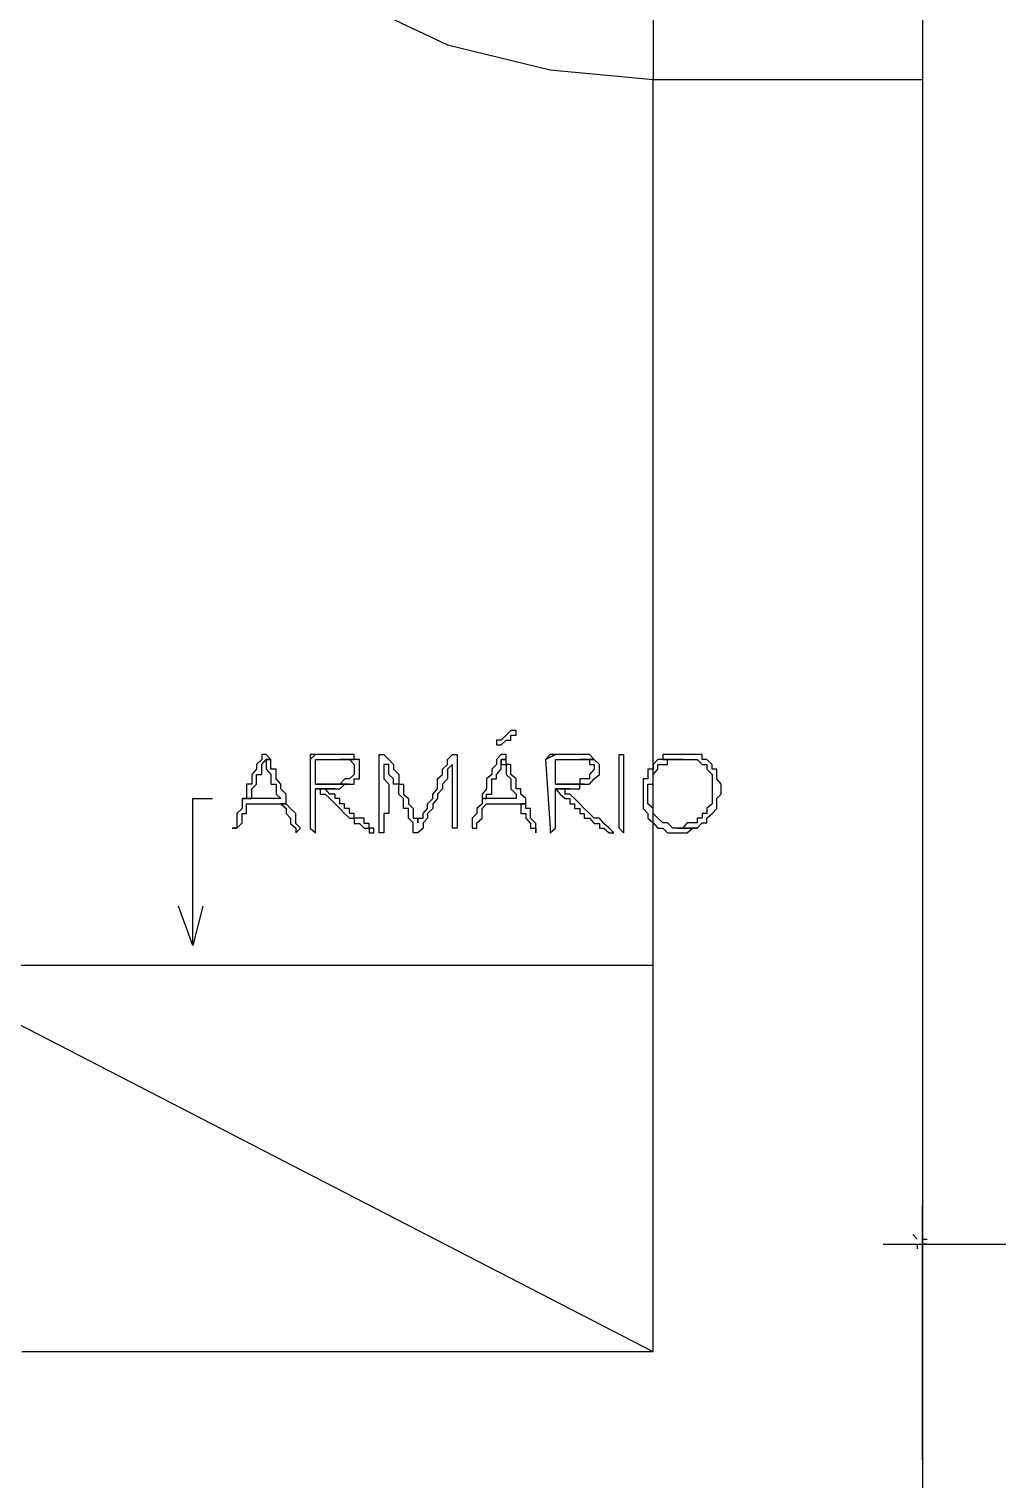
# Model space of a CAD drawing. Header units: millimetres. Extents: x -518.8 to -461.2, y 3.5 to 44.2.
# Drawn here: x -494.475 to -493.215, y 32.677 to 34.563 of the extents above; entities that cross this region are included whole.
import ezdxf

# ---------------------------------------------------------------- set-up
doc = ezdxf.new("R2010")
doc.units = ezdxf.units.MM
doc.header["$MEASUREMENT"] = 0
for name, color, linetype in [('10', 10, 'Continuous'), ('16', 16, 'Continuous'), ('50', 50, 'Continuous'), ('6', 6, 'Continuous'), ('MYSOLIDS', 7, 'Continuous')]:
    doc.layers.add(name, color=color, linetype=linetype)

msp = doc.modelspace()

# ---------------------------------------------------------------- linework, layer by layer
at = {"layer": '10'}
for points in [[(-493.6632, 32.8421), (-493.6632, 34.4969)], [(-493.6632, 34.4969), (-493.3128, 34.4969)], [(-493.3128, 34.4969), (-493.3128, 32.6511)], [(-493.6632, 32.8421), (-494.4842, 32.8421)]]:
    msp.add_lwpolyline(points, dxfattribs=at)
at = {"layer": '16'}
for points in [[(-493.3128, 32.7022), (-493.3128, 33.033)], [(-493.3196, 32.9887), (-493.3256, 32.9947)], [(-493.3128, 32.9887), (-493.3128, 32.9887), (-493.3128, 32.9887), (-493.3068, 32.9887)], [(-493.3639, 32.9819), (-491.2572, 32.9819)], [(-493.3196, 32.9819), (-493.3196, 32.9819), (-493.3196, 32.9819), (-493.3196, 32.9759)], [(-493.3068, 32.9819), (-493.3128, 32.9819), (-493.3128, 32.9819), (-493.3128, 32.9759)]]:
    msp.add_lwpolyline(points, dxfattribs=at)
at = {"layer": '50'}
for points in [[(-494.2617, 33.3706), (-494.2617, 33.4218), (-494.2617, 33.5616), (-494.2361, 33.5616)], [(-494.2489, 33.4218), (-494.2617, 33.3706), (-494.2805, 33.4218)]]:
    msp.add_lwpolyline(points, dxfattribs=at)
at = {"layer": '6'}
for points in [[(-493.6632, 35.2992), (-493.6632, 34.4969)], [(-493.3128, 35.2992), (-493.3128, 34.4969)], [(-494.4654, 35.2488), (-494.4466, 35.115), (-494.4015, 34.9872), (-494.3444, 34.8729), (-494.2617, 34.7646), (-494.1662, 34.6691), (-494.0519, 34.5992), (-493.9308, 34.5421), (-493.797, 34.5097), (-493.6632, 34.4969)], [(-493.6632, 32.8421), (-494.6376, 33.3451), (-494.6376, 33.3451), (-493.6632, 33.3451)]]:
    msp.add_lwpolyline(points, dxfattribs=at)
at = {"layer": 'MYSOLIDS'}
for points in [[(-493.8414, 33.6503), (-493.8481, 33.6503), (-493.8481, 33.6503), (-493.8481, 33.6503), (-493.8542, 33.6443), (-493.8542, 33.6443), (-493.8609, 33.6375), (-493.8609, 33.6375), (-493.8669, 33.6375), (-493.8669, 33.6315), (-493.8669, 33.6315), (-493.8669, 33.6315), (-493.8669, 33.6315), (-493.8609, 33.6315), (-493.8609, 33.6315), (-493.8542, 33.6375), (-493.8481, 33.6375), (-493.8481, 33.6375), (-493.8481, 33.6443), (-493.8414, 33.6443), (-493.8414, 33.6443), (-493.8414, 33.6503), (-493.8414, 33.6503), (-493.8414, 33.6503), (-493.8414, 33.6503)], [(-494.1602, 33.6127), (-494.1662, 33.6127), (-494.1662, 33.606), (-494.1662, 33.606), (-494.1662, 33.6), (-494.1602, 33.5932), (-494.1602, 33.5932), (-494.1602, 33.5872), (-494.1602, 33.5804), (-494.1534, 33.5804), (-494.1534, 33.5744), (-494.1534, 33.5676), (-494.1534, 33.5676), (-494.1474, 33.5616), (-494.1918, 33.5616), (-494.1978, 33.5616), (-494.1978, 33.5548), (-494.1978, 33.5488), (-494.1978, 33.5488), (-494.2045, 33.5421), (-494.2045, 33.5421), (-494.2045, 33.536), (-494.2045, 33.53), (-494.2045, 33.5233), (-494.2105, 33.5233), (-494.2045, 33.5233), (-494.2045, 33.5233), (-494.2045, 33.5233), (-494.2045, 33.5233), (-494.1978, 33.53), (-494.1978, 33.536), (-494.1978, 33.536), (-494.1978, 33.5421), (-494.1918, 33.5421), (-494.1918, 33.5488), (-494.1918, 33.5548), (-494.1474, 33.5548), (-494.1406, 33.5548), (-494.1406, 33.5616), (-494.1406, 33.5676), (-494.1406, 33.5676), (-494.1474, 33.5744), (-494.1474, 33.5744), (-494.1474, 33.5804), (-494.1534, 33.5872), (-494.1534, 33.5872), (-494.1534, 33.5932), (-494.1534, 33.5932), (-494.1534, 33.6), (-494.1602, 33.6), (-494.1602, 33.606), (-494.1602, 33.606), (-494.1602, 33.6127), (-494.1602, 33.6127)], [(-494.1662, 33.6188), (-494.1662, 33.6188), (-494.1722, 33.6188), (-494.1722, 33.6188), (-494.1722, 33.6127), (-494.1722, 33.6127), (-494.179, 33.606), (-494.179, 33.6), (-494.185, 33.5932), (-494.185, 33.5872), (-494.185, 33.5804), (-494.1918, 33.5804), (-494.1918, 33.5744), (-494.1918, 33.5744), (-494.1918, 33.5676), (-494.1918, 33.5616), (-494.1978, 33.5616), (-494.1918, 33.5616), (-494.185, 33.5616), (-494.185, 33.5676), (-494.185, 33.5676), (-494.185, 33.5744), (-494.179, 33.5804), (-494.179, 33.5804), (-494.179, 33.5872), (-494.179, 33.5872), (-494.179, 33.5932), (-494.1722, 33.5932), (-494.1722, 33.6), (-494.1722, 33.606), (-494.1662, 33.6127), (-494.1602, 33.6127), (-494.1662, 33.6188), (-494.1662, 33.6188), (-494.1662, 33.6188), (-494.1662, 33.6188)], [(-494.0707, 33.6188), (-494.0707, 33.6188), (-494.0707, 33.6188), (-494.0767, 33.6188), (-494.0835, 33.6188), (-494.0835, 33.6188), (-494.0895, 33.6188), (-494.0895, 33.6188), (-494.0963, 33.6188), (-494.1023, 33.6188), (-494.109, 33.6127), (-494.109, 33.5233), (-494.109, 33.5233), (-494.1023, 33.5172), (-494.1023, 33.5233), (-494.1023, 33.5233), (-494.1023, 33.5233), (-494.1023, 33.5744), (-494.0767, 33.5744), (-494.0767, 33.5744), (-494.0707, 33.5744), (-494.0639, 33.5804), (-494.0639, 33.5804), (-494.0579, 33.5804), (-494.1023, 33.5804), (-494.1023, 33.6127), (-494.1023, 33.6127), (-494.0963, 33.6127), (-494.0895, 33.6127), (-494.0895, 33.6127), (-494.0835, 33.6127), (-494.0767, 33.6127), (-494.0707, 33.6127), (-494.0707, 33.6127), (-494.0519, 33.6127), (-494.0519, 33.6127), (-494.0519, 33.6188), (-494.0579, 33.6188), (-494.0647, 33.6188), (-494.0707, 33.6188), (-494.0707, 33.6188)], [(-494.1023, 33.6188), (-494.109, 33.6188), (-494.109, 33.6127), (-494.1023, 33.6188), (-494.1023, 33.6188), (-494.1023, 33.6188), (-494.1023, 33.6188)], [(-494.0519, 33.6127), (-494.0707, 33.6127), (-494.0707, 33.6127), (-494.0639, 33.6127), (-494.0579, 33.6127), (-494.0579, 33.6127), (-494.0519, 33.606), (-494.0519, 33.606), (-494.0519, 33.6), (-494.0519, 33.6), (-494.0519, 33.5932), (-494.0519, 33.5932), (-494.0579, 33.5872), (-494.0639, 33.5872), (-494.0639, 33.5872), (-494.0639, 33.5872), (-494.0707, 33.5804), (-494.0767, 33.5804), (-494.0767, 33.5804), (-494.0835, 33.5804), (-494.0895, 33.5804), (-494.0963, 33.5804), (-494.1023, 33.5804), (-494.0579, 33.5804), (-494.0579, 33.5804), (-494.0519, 33.5804), (-494.0519, 33.5872), (-494.0451, 33.5872), (-494.0451, 33.5932), (-494.0451, 33.5932), (-494.0451, 33.6), (-494.0451, 33.606), (-494.0451, 33.606), (-494.0451, 33.6127), (-494.0519, 33.6127), (-494.0519, 33.6127)], [(-494.0136, 33.606), (-494.0136, 33.6), (-494.0136, 33.5932), (-494.0136, 33.5932), (-494.0136, 33.5872), (-494.0068, 33.5804), (-494.0068, 33.5744), (-494.0068, 33.5744), (-494.0068, 33.5676), (-494.0068, 33.5616), (-494.0068, 33.5616), (-494.0068, 33.5548), (-494.0068, 33.5548), (-494.0068, 33.5488), (-494.0068, 33.5421), (-494.0136, 33.5421), (-494.0136, 33.536), (-494.0136, 33.53), (-494.0136, 33.53), (-494.0136, 33.5233), (-494.0136, 33.5172), (-494.0136, 33.5172), (-494.0136, 33.5172), (-494.0136, 33.5172), (-494.0196, 33.5172), (-494.0196, 33.5172), (-494.0196, 33.5233), (-494.0196, 33.5233), (-494.0196, 33.5233), (-494.0196, 33.5233), (-494.0196, 33.53), (-494.0196, 33.536), (-494.0196, 33.5421), (-494.0196, 33.5421), (-494.0196, 33.5488), (-494.0196, 33.5548), (-494.0196, 33.5616), (-494.0196, 33.5616), (-494.0196, 33.5676), (-494.0196, 33.5744), (-494.0196, 33.5804), (-494.0196, 33.5804), (-494.0196, 33.5872), (-494.0196, 33.5932), (-494.0196, 33.6), (-494.0196, 33.6), (-494.0196, 33.606), (-494.0196, 33.6127), (-494.0196, 33.6127), (-494.0196, 33.6127), (-494.0196, 33.6127), (-494.0196, 33.6188), (-494.0196, 33.6188), (-494.0136, 33.6188), (-494.0136, 33.6188), (-494.0136, 33.6188), (-494.0068, 33.6127), (-494.0068, 33.6127), (-494.0008, 33.606), (-494.0008, 33.606), (-494.0008, 33.6), (-494.0008, 33.6), (-493.994, 33.5932), (-493.994, 33.5932), (-493.994, 33.5872), (-493.994, 33.5804), (-493.988, 33.5804), (-493.988, 33.5744), (-493.988, 33.5676), (-493.9812, 33.5616), (-493.9812, 33.5616), (-493.9812, 33.5548), (-493.9752, 33.5488), (-493.9752, 33.5488), (-493.9752, 33.5421), (-493.9752, 33.536), (-493.9692, 33.536), (-493.9692, 33.53), (-493.9692, 33.53), (-493.9692, 33.53), (-493.9692, 33.536), (-493.9624, 33.536), (-493.9624, 33.5421), (-493.9624, 33.5421), (-493.9564, 33.5488), (-493.9564, 33.5548), (-493.9564, 33.5548), (-493.9496, 33.5616), (-493.9496, 33.5676), (-493.9496, 33.5676), (-493.9436, 33.5744), (-493.9436, 33.5804), (-493.9436, 33.5872), (-493.9369, 33.5932), (-493.9369, 33.5932), (-493.9369, 33.6), (-493.9308, 33.606), (-493.9308, 33.606), (-493.9308, 33.6127), (-493.9308, 33.6127), (-493.9241, 33.6188), (-493.9241, 33.6188), (-493.9241, 33.6188), (-493.9241, 33.6188), (-493.9181, 33.6188), (-493.9181, 33.6188), (-493.9181, 33.6127), (-493.9181, 33.6127), (-493.9181, 33.5233), (-493.9181, 33.5233), (-493.9181, 33.5233), (-493.9241, 33.5233), (-493.9241, 33.5233), (-493.9241, 33.5233), (-493.9241, 33.5233), (-493.9241, 33.5233), (-493.9241, 33.5233), (-493.9241, 33.606), (-493.9308, 33.6), (-493.9308, 33.5932), (-493.9308, 33.5872), (-493.9369, 33.5804), (-493.9369, 33.5744), (-493.9436, 33.5676), (-493.9436, 33.5676), (-493.9436, 33.5616), (-493.9496, 33.5548), (-493.9496, 33.5548), (-493.9496, 33.5488), (-493.9496, 33.5488), (-493.9564, 33.5421), (-493.9564, 33.5421), (-493.9564, 33.536), (-493.9564, 33.536), (-493.9564, 33.536), (-493.9624, 33.53), (-493.9624, 33.5233), (-493.9692, 33.5172), (-493.9692, 33.5172), (-493.9692, 33.5172), (-493.9752, 33.5172), (-493.9752, 33.5172), (-493.9752, 33.5233), (-493.9752, 33.53), (-493.9752, 33.53), (-493.9752, 33.53), (-493.9812, 33.536), (-493.9812, 33.5421), (-493.9812, 33.5488), (-493.988, 33.5488), (-493.988, 33.5548), (-493.988, 33.5616), (-493.994, 33.5676), (-493.994, 33.5676), (-493.994, 33.5744), (-493.994, 33.5804), (-494.0008, 33.5804), (-494.0008, 33.5872), (-494.0008, 33.5872), (-494.0068, 33.5932), (-494.0068, 33.6), (-494.0068, 33.6), (-494.0068, 33.606), (-494.0136, 33.606), (-494.0136, 33.606), (-494.0136, 33.606), (-494.0136, 33.606)], [(-493.8542, 33.6127), (-493.8609, 33.6127), (-493.8609, 33.606), (-493.8542, 33.606), (-493.8542, 33.6), (-493.8542, 33.5932), (-493.8542, 33.5932), (-493.8481, 33.5872), (-493.8481, 33.5804), (-493.8481, 33.5804), (-493.8481, 33.5744), (-493.8414, 33.5676), (-493.8414, 33.5676), (-493.8414, 33.5616), (-493.8797, 33.5616), (-493.8857, 33.5616), (-493.8857, 33.5548), (-493.8925, 33.5488), (-493.8925, 33.5488), (-493.8925, 33.5421), (-493.8925, 33.5421), (-493.8985, 33.536), (-493.8985, 33.53), (-493.8985, 33.5233), (-493.8985, 33.5233), (-493.8985, 33.5233), (-493.8925, 33.5233), (-493.8925, 33.5233), (-493.8925, 33.5233), (-493.8925, 33.53), (-493.8857, 33.536), (-493.8857, 33.536), (-493.8857, 33.5421), (-493.8857, 33.5421), (-493.8857, 33.5488), (-493.8797, 33.5548), (-493.8354, 33.5548), (-493.8286, 33.5548), (-493.8286, 33.5616), (-493.8354, 33.5676), (-493.8354, 33.5676), (-493.8354, 33.5744), (-493.8414, 33.5744), (-493.8414, 33.5804), (-493.8414, 33.5872), (-493.8414, 33.5872), (-493.8481, 33.5932), (-493.8481, 33.5932), (-493.8481, 33.6), (-493.8481, 33.6), (-493.8481, 33.606), (-493.8542, 33.606), (-493.8542, 33.6127), (-493.8542, 33.6127)], [(-493.8609, 33.6188), (-493.8609, 33.6188), (-493.8609, 33.6188), (-493.8609, 33.6188), (-493.8669, 33.6127), (-493.8669, 33.6127), (-493.8669, 33.606), (-493.873, 33.6), (-493.873, 33.5932), (-493.8797, 33.5872), (-493.8797, 33.5804), (-493.8797, 33.5804), (-493.8797, 33.5744), (-493.8797, 33.5744), (-493.8857, 33.5676), (-493.8857, 33.5616), (-493.8857, 33.5616), (-493.8797, 33.5616), (-493.8797, 33.5616), (-493.8797, 33.5676), (-493.873, 33.5676), (-493.873, 33.5744), (-493.873, 33.5804), (-493.873, 33.5804), (-493.873, 33.5872), (-493.8669, 33.5872), (-493.8669, 33.5932), (-493.8669, 33.5932), (-493.8609, 33.6), (-493.8609, 33.606), (-493.8609, 33.6127), (-493.8542, 33.6127), (-493.8542, 33.6188), (-493.8542, 33.6188), (-493.8609, 33.6188), (-493.8609, 33.6188)], [(-493.7587, 33.6188), (-493.7587, 33.6188), (-493.7654, 33.6188), (-493.7714, 33.6188), (-493.7714, 33.6188), (-493.7714, 33.6188), (-493.7775, 33.6188), (-493.7842, 33.6188), (-493.7902, 33.6188), (-493.7902, 33.6188), (-493.803, 33.6127), (-493.797, 33.5233), (-493.797, 33.5233), (-493.797, 33.5172), (-493.7902, 33.5233), (-493.7902, 33.5233), (-493.7902, 33.5233), (-493.7902, 33.5744), (-493.7714, 33.5744), (-493.7654, 33.5744), (-493.7587, 33.5744), (-493.7587, 33.5804), (-493.7527, 33.5804), (-493.7527, 33.5804), (-493.7902, 33.5804), (-493.7902, 33.6127), (-493.7902, 33.6127), (-493.7842, 33.6127), (-493.7842, 33.6127), (-493.7775, 33.6127), (-493.7714, 33.6127), (-493.7714, 33.6127), (-493.7654, 33.6127), (-493.7587, 33.6127), (-493.7399, 33.6127), (-493.7399, 33.6127), (-493.7459, 33.6188), (-493.7527, 33.6188), (-493.7527, 33.6188), (-493.7587, 33.6188), (-493.7587, 33.6188)], [(-493.797, 33.6188), (-493.797, 33.6188), (-493.803, 33.6127), (-493.7902, 33.6188), (-493.797, 33.6188), (-493.797, 33.6188), (-493.797, 33.6188)], [(-493.7399, 33.6127), (-493.7587, 33.6127), (-493.7587, 33.6127), (-493.7527, 33.6127), (-493.7527, 33.6127), (-493.7459, 33.6127), (-493.7459, 33.606), (-493.7399, 33.606), (-493.7399, 33.6), (-493.7399, 33.6), (-493.7459, 33.5932), (-493.7459, 33.5932), (-493.7459, 33.5872), (-493.7527, 33.5872), (-493.7527, 33.5872), (-493.7587, 33.5872), (-493.7587, 33.5804), (-493.7654, 33.5804), (-493.7714, 33.5804), (-493.7775, 33.5804), (-493.7775, 33.5804), (-493.7842, 33.5804), (-493.7902, 33.5804), (-493.7527, 33.5804), (-493.7459, 33.5804), (-493.7459, 33.5804), (-493.7399, 33.5872), (-493.7399, 33.5872), (-493.7331, 33.5932), (-493.7331, 33.5932), (-493.7331, 33.6), (-493.7331, 33.606), (-493.7331, 33.606), (-493.7399, 33.6127), (-493.7399, 33.6127), (-493.7399, 33.6127)], [(-493.7015, 33.5616), (-493.7015, 33.5548), (-493.7015, 33.5548), (-493.7015, 33.5488), (-493.7015, 33.5421), (-493.7015, 33.5421), (-493.7015, 33.5293), (-493.7015, 33.5293), (-493.7015, 33.5233), (-493.7015, 33.5233), (-493.7015, 33.5233), (-493.7015, 33.5233), (-493.7015, 33.5172), (-493.7015, 33.5172), (-493.7075, 33.5233), (-493.7075, 33.5233), (-493.7075, 33.5233), (-493.7075, 33.5233), (-493.7075, 33.5233), (-493.7075, 33.5233), (-493.7075, 33.5293), (-493.7075, 33.5293), (-493.7075, 33.536), (-493.7075, 33.5421), (-493.7075, 33.5421), (-493.7075, 33.5488), (-493.7075, 33.5548), (-493.7075, 33.5616), (-493.7075, 33.5616), (-493.7075, 33.5676), (-493.7075, 33.5744), (-493.7075, 33.5804), (-493.7075, 33.5872), (-493.7075, 33.5872), (-493.7075, 33.5932), (-493.7075, 33.6), (-493.7075, 33.6), (-493.7075, 33.606), (-493.7075, 33.6127), (-493.7075, 33.6127), (-493.7075, 33.6127), (-493.7075, 33.6127), (-493.7075, 33.6188), (-493.7075, 33.6188), (-493.7015, 33.6188), (-493.7015, 33.6188), (-493.7015, 33.6188), (-493.7015, 33.6188), (-493.7015, 33.6127), (-493.7015, 33.6127), (-493.7015, 33.6127), (-493.7015, 33.6127), (-493.7015, 33.606), (-493.7015, 33.6), (-493.7015, 33.6), (-493.7015, 33.5932), (-493.7015, 33.5872), (-493.7015, 33.5804), (-493.7015, 33.5804), (-493.7015, 33.5744), (-493.7015, 33.5676), (-493.7015, 33.5616), (-493.7015, 33.5616), (-493.7015, 33.5616), (-493.7015, 33.5616), (-493.7015, 33.5616)], [(-493.6504, 33.6127), (-493.6572, 33.6127), (-493.6572, 33.6127), (-493.6632, 33.606), (-493.6632, 33.606), (-493.6632, 33.6), (-493.6699, 33.6), (-493.6699, 33.5932), (-493.6699, 33.5872), (-493.676, 33.5872), (-493.676, 33.5804), (-493.676, 33.5744), (-493.676, 33.5744), (-493.676, 33.5676), (-493.676, 33.5616), (-493.676, 33.5616), (-493.676, 33.5548), (-493.676, 33.5488), (-493.6699, 33.5421), (-493.6699, 33.5421), (-493.6699, 33.536), (-493.6699, 33.536), (-493.6632, 33.53), (-493.6632, 33.53), (-493.6572, 33.5233), (-493.6572, 33.5233), (-493.6504, 33.5233), (-493.6444, 33.5172), (-493.6444, 33.5172), (-493.6376, 33.5172), (-493.6316, 33.5172), (-493.6316, 33.5172), (-493.6248, 33.5172), (-493.6188, 33.5172), (-493.6188, 33.5172), (-493.6121, 33.5233), (-493.6121, 33.5233), (-493.606, 33.5233), (-493.6316, 33.5233), (-493.6316, 33.5233), (-493.6376, 33.5233), (-493.6444, 33.53), (-493.6504, 33.53), (-493.6504, 33.53), (-493.6572, 33.536), (-493.6572, 33.536), (-493.6572, 33.536), (-493.6632, 33.5421), (-493.6632, 33.5421), (-493.6632, 33.5488), (-493.6632, 33.5488), (-493.6699, 33.5548), (-493.6699, 33.5616), (-493.6699, 33.5676), (-493.6699, 33.5676), (-493.6699, 33.5744), (-493.6699, 33.5804), (-493.6632, 33.5804), (-493.6632, 33.5872), (-493.6632, 33.5932), (-493.6632, 33.5932), (-493.6572, 33.6), (-493.6572, 33.6), (-493.6572, 33.606), (-493.6504, 33.606), (-493.6444, 33.606), (-493.6444, 33.6127), (-493.6376, 33.6127), (-493.6376, 33.6127), (-493.6316, 33.6127), (-493.6248, 33.6127), (-493.6504, 33.6127), (-493.6504, 33.6127)], [(-493.6248, 33.6188), (-493.6248, 33.6188), (-493.6316, 33.6188), (-493.6376, 33.6188), (-493.6376, 33.6188), (-493.6444, 33.6188), (-493.6504, 33.6188), (-493.6504, 33.6127), (-493.6248, 33.6127), (-493.6248, 33.6127), (-493.6188, 33.6127), (-493.6121, 33.6127), (-493.6121, 33.6127), (-493.606, 33.6127), (-493.5993, 33.606), (-493.5993, 33.606), (-493.5933, 33.606), (-493.5933, 33.606), (-493.5933, 33.6), (-493.5865, 33.5932), (-493.5865, 33.5932), (-493.5865, 33.5872), (-493.5865, 33.5804), (-493.5865, 33.5804), (-493.5865, 33.5744), (-493.5865, 33.5744), (-493.5865, 33.5676), (-493.5865, 33.5616), (-493.5865, 33.5616), (-493.5865, 33.5548), (-493.5933, 33.5488), (-493.5933, 33.5488), (-493.5933, 33.5421), (-493.5993, 33.5421), (-493.5993, 33.536), (-493.606, 33.536), (-493.606, 33.53), (-493.6121, 33.53), (-493.6121, 33.53), (-493.6188, 33.53), (-493.6248, 33.5233), (-493.6248, 33.5233), (-493.6316, 33.5233), (-493.606, 33.5233), (-493.606, 33.5233), (-493.5993, 33.53), (-493.5933, 33.53), (-493.5933, 33.53), (-493.5933, 33.536), (-493.5865, 33.5421), (-493.5865, 33.5421), (-493.5805, 33.5488), (-493.5805, 33.5488), (-493.5805, 33.5548), (-493.5805, 33.5548), (-493.5805, 33.5616), (-493.5745, 33.5676), (-493.5745, 33.5676), (-493.5745, 33.5744), (-493.5745, 33.5744), (-493.5745, 33.5804), (-493.5805, 33.5872), (-493.5805, 33.5872), (-493.5805, 33.5932), (-493.5805, 33.6), (-493.5865, 33.6), (-493.5865, 33.606), (-493.5865, 33.606), (-493.5933, 33.6127), (-493.5933, 33.6127), (-493.5993, 33.6127), (-493.5993, 33.6188), (-493.606, 33.6188), (-493.6121, 33.6188), (-493.6121, 33.6188), (-493.6188, 33.6188), (-493.6248, 33.6188), (-493.6248, 33.6188)], [(-494.0767, 33.5744), (-494.1023, 33.5744), (-494.0963, 33.5744), (-494.0963, 33.5676), (-494.0895, 33.5676), (-494.0835, 33.5616), (-494.0835, 33.5616), (-494.0767, 33.5548), (-494.0767, 33.5548), (-494.0707, 33.5488), (-494.0707, 33.5488), (-494.0647, 33.5421), (-494.0647, 33.5421), (-494.0579, 33.536), (-494.0579, 33.536), (-494.0519, 33.536), (-494.0519, 33.5293), (-494.0451, 33.5293), (-494.0391, 33.5233), (-494.0324, 33.5233), (-494.0324, 33.5172), (-494.0324, 33.5172), (-494.0263, 33.5172), (-494.0263, 33.5172), (-494.0263, 33.5172), (-494.0263, 33.5172), (-494.0263, 33.5233), (-494.0324, 33.5233), (-494.0324, 33.5293), (-494.0391, 33.5293), (-494.0391, 33.5293), (-494.0391, 33.536), (-494.0451, 33.536), (-494.0519, 33.536), (-494.0519, 33.5421), (-494.0579, 33.5421), (-494.0579, 33.5488), (-494.0647, 33.5488), (-494.0647, 33.5548), (-494.0707, 33.5548), (-494.0707, 33.5616), (-494.0767, 33.5616), (-494.0767, 33.5676), (-494.0835, 33.5676), (-494.0895, 33.5744), (-494.0895, 33.5744), (-494.0895, 33.5744), (-494.0835, 33.5744), (-494.0767, 33.5744), (-494.0767, 33.5744)], [(-493.7714, 33.5744), (-493.7902, 33.5744), (-493.7902, 33.5744), (-493.7842, 33.5676), (-493.7842, 33.5676), (-493.7775, 33.5616), (-493.7714, 33.5616), (-493.7714, 33.5548), (-493.7654, 33.5548), (-493.7654, 33.5488), (-493.7587, 33.5488), (-493.7587, 33.5421), (-493.7527, 33.5421), (-493.7527, 33.536), (-493.7459, 33.536), (-493.7459, 33.536), (-493.7399, 33.5293), (-493.7331, 33.5293), (-493.7331, 33.5233), (-493.7271, 33.5233), (-493.7203, 33.5172), (-493.7203, 33.5172), (-493.7203, 33.5172), (-493.7203, 33.5172), (-493.7143, 33.5172), (-493.7143, 33.5172), (-493.7203, 33.5233), (-493.7203, 33.5233), (-493.7271, 33.5293), (-493.7271, 33.5293), (-493.7271, 33.5293), (-493.7331, 33.536), (-493.7331, 33.536), (-493.7399, 33.536), (-493.7459, 33.5421), (-493.7459, 33.5421), (-493.7527, 33.5488), (-493.7527, 33.5488), (-493.7587, 33.5548), (-493.7587, 33.5548), (-493.7654, 33.5616), (-493.7654, 33.5616), (-493.7714, 33.5676), (-493.7775, 33.5676), (-493.7775, 33.5744), (-493.7842, 33.5744), (-493.7842, 33.5744), (-493.7775, 33.5744), (-493.7714, 33.5744), (-493.7714, 33.5744)], [(-494.1406, 33.5548), (-494.1474, 33.5548), (-494.1474, 33.5548), (-494.1406, 33.5488), (-494.1406, 33.5421), (-494.1406, 33.5421), (-494.1346, 33.536), (-494.1346, 33.5293), (-494.1278, 33.5233), (-494.1278, 33.5233), (-494.1278, 33.5233), (-494.1278, 33.5172), (-494.1218, 33.5233), (-494.1218, 33.5233), (-494.1218, 33.5233), (-494.1278, 33.5293), (-494.1278, 33.536), (-494.1278, 33.5421), (-494.1346, 33.5488), (-494.1346, 33.5488), (-494.1406, 33.5548), (-494.1406, 33.5548)], [(-493.8286, 33.5548), (-493.8354, 33.5548), (-493.8354, 33.5548), (-493.8354, 33.5488), (-493.8354, 33.5421), (-493.8286, 33.5421), (-493.8286, 33.536), (-493.8226, 33.5293), (-493.8226, 33.5233), (-493.8226, 33.5233), (-493.8158, 33.5233), (-493.8158, 33.5172), (-493.8158, 33.5233), (-493.8158, 33.5233), (-493.8158, 33.5233), (-493.8158, 33.5293), (-493.8226, 33.536), (-493.8226, 33.5421), (-493.8226, 33.5488), (-493.8286, 33.5488), (-493.8286, 33.5548), (-493.8286, 33.5548)]]:
    msp.add_lwpolyline(points, dxfattribs=at)

doc.saveas('drawing.dxf')
